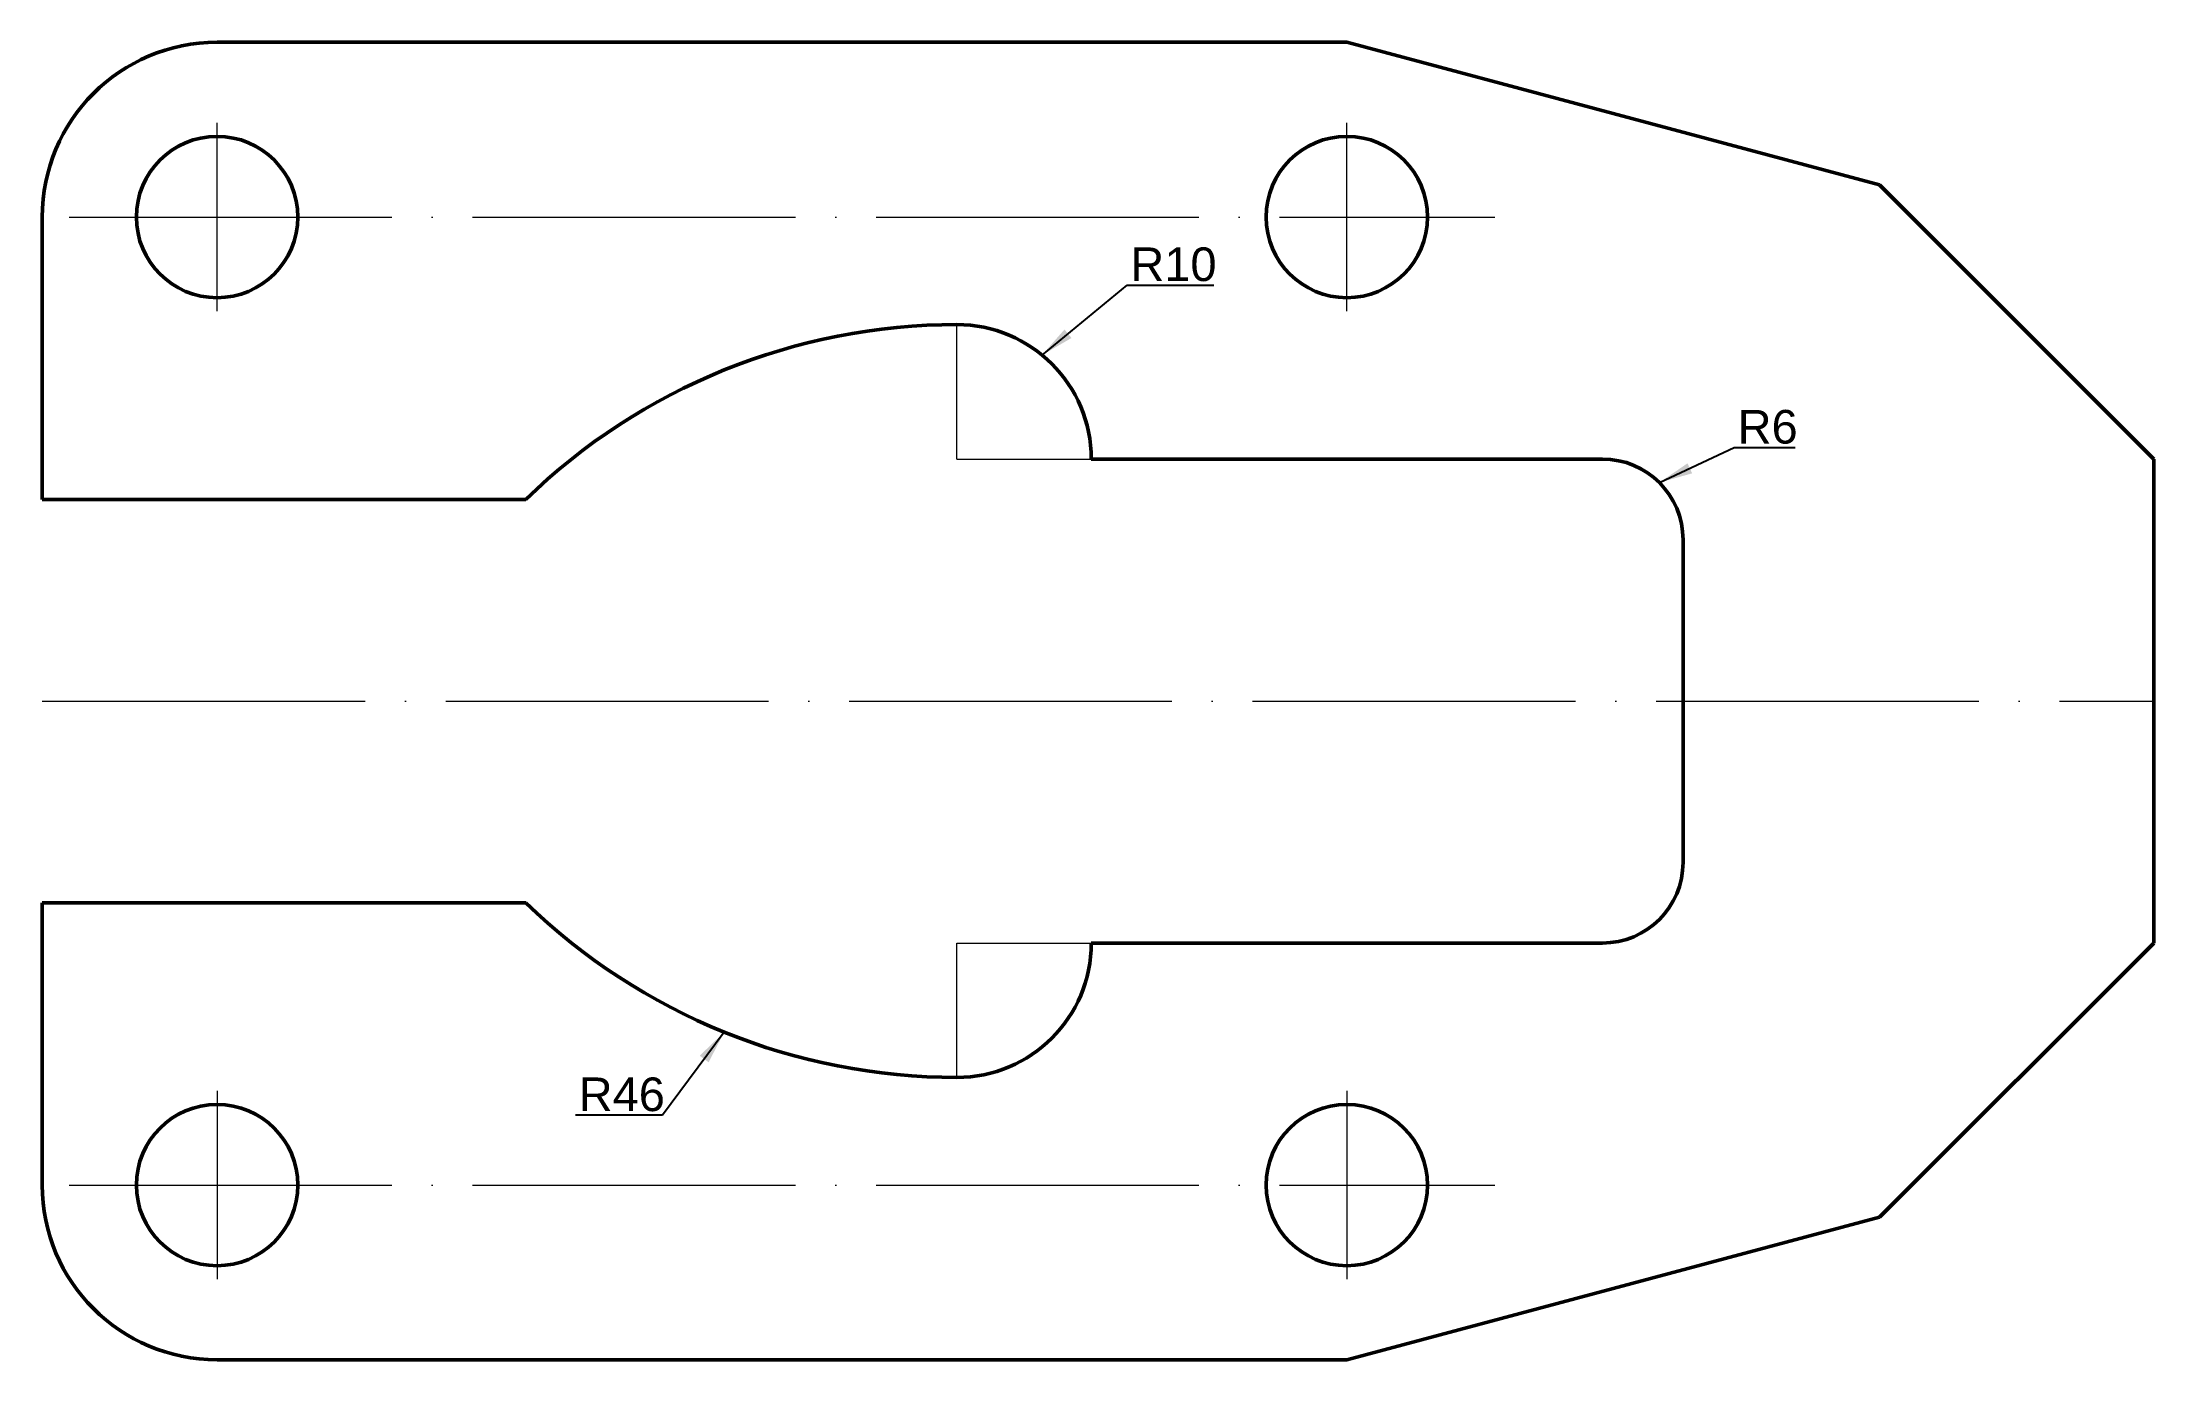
# Model space of a CAD drawing. Header units: millimetres. Extents: x 628 to 785, y -144 to -46.
import ezdxf

# ---------------------------------------------------------------- set-up
doc = ezdxf.new("R2010")
doc.units = ezdxf.units.MM
doc.linetypes.add('ACAD_ISO04W100', pattern=[30, 24, -2.95, 0.1, -2.95])
for name, color, linetype, lineweight, true_color in [('Contornos Visibles', 7, 'Continuous', 50, 0xffffff), ('Cotas', 1, 'Continuous', 20, 0xff0000), ('Ejes de revolución', 6, 'ACAD_ISO04W100', 20, 0xff00ff)]:
    doc.layers.add(name, color=color, linetype=linetype, lineweight=lineweight, true_color=true_color)
doc.styles.get("Standard").update_dxf_attribs({"font": ''})
doc.styles.add('textstyle0', font='')
doc.styles.add('textstyle1', font='')
doc.styles.add('textstyle2', font='')
doc.styles.get('Standard').set_extended_font_data('txt')
doc.styles.get('textstyle0').set_extended_font_data('Arial')
doc.styles.get('textstyle1').set_extended_font_data('Arial')
doc.styles.get('textstyle2').set_extended_font_data('Arial')
doc.dimstyles.get("Standard").update_dxf_attribs({"dimtxt": 2.5, "dimasz": 2.5, "dimexe": 1.25, "dimexo": 0.625, "dimtad": 1, "dimtxsty": 'Standard', "dimcen": 2.5, "dimadec": 0, "dimazin": 0, "dimtfac": 1, "dimtmove": 0, "dimatfit": 3, "dimfxl": 1, "dimarcsym": 0})

msp = doc.modelspace()

# ---------------------------------------------------------------- linework, layer by layer
at = {"layer": 'Contornos Visibles'}
for p, q in [((641.22, -46.16), (641.22, -46.16)), ((641.22, -46.16), (725.22, -46.16)), ((725.22, -46.16), (764.84, -56.77)), ((764.84, -56.77), (785.22, -77.16)), ((628.22, -59.16), (628.22, -80.16)), ((744.22, -77.16), (706.22, -77.16)), ((785.22, -77.16), (785.22, -95.16)), ((628.22, -80.16), (664.17, -80.16)), ((750.22, -83.16), (750.22, -95.16)), ((750.22, -107.16), (750.22, -95.16)), ((785.22, -113.16), (785.22, -95.16)), ((628.22, -131.16), (628.22, -110.16)), ((628.22, -110.16), (664.17, -110.16)), ((744.22, -113.16), (706.22, -113.16)), ((764.84, -133.54), (785.22, -113.16)), ((725.22, -144.16), (764.84, -133.54)), ((641.22, -144.16), (641.22, -144.16)), ((641.22, -144.16), (725.22, -144.16))]:
    msp.add_line(p, q, dxfattribs=at)
for centre in [(641.22, -59.16), (725.22, -59.16), (641.22, -131.16), (725.22, -131.16)]:
    msp.add_circle(centre, 6, dxfattribs=at)
for centre, radius, start, end in [((641.22, -59.16), 13, 90, 180), ((696.22, -113.16), 46, 90, 134.1605), ((696.22, -77.16), 10, 0, 90), ((744.22, -83.16), 6, 0, 90), ((744.22, -107.16), 6, 270, 0), ((696.22, -77.16), 46, 225.8395, 270), ((696.22, -113.16), 10, 270, 0), ((641.22, -131.16), 13, 180, 270)]:
    msp.add_arc(centre, radius, start, end, dxfattribs=at)
at = {"layer": 'Ejes de revolución'}
for p, q in [((641.22, -66.16), (641.22, -52.16)), ((725.22, -66.16), (725.22, -52.16)), ((630.22, -59.16), (736.22, -59.16)), ((696.22, -77.16), (696.22, -67.16)), ((696.22, -77.16), (706.22, -77.16)), ((628.22, -95.16), (785.22, -95.16)), ((696.22, -113.16), (706.22, -113.16)), ((696.22, -123.16), (696.22, -113.16)), ((641.22, -124.16), (641.22, -138.16)), ((725.22, -124.16), (725.22, -138.16)), ((630.22, -131.16), (736.22, -131.16))]:
    msp.add_line(p, q, dxfattribs=at)

# ---------------------------------------------------------------- texts
at = {"layer": 'Cotas', "char_height": 2.5, "attachment_point": 1}
for s, insert, style in [('R10', (709.13, -61.42), 'textstyle2'), ('R6', (754.28, -73.51), 'textstyle1'), ('R46', (668.11, -123.16), 'textstyle0')]:
    msp.add_mtext(s, dxfattribs=dict(at, insert=insert, style=style))

# ---------------------------------------------------------------- leaders
at = {"layer": 'Cotas'}
for points in [[(702.56, -69.43), (708.88, -64.22), (715.34, -64.22)], [(748.46, -78.91), (754.03, -76.31), (758.55, -76.31)], [(678.93, -119.78), (674.33, -125.96), (667.86, -125.96)]]:
    msp.add_leader(points, dimstyle='Standard', override={"dimscale": 1}, dxfattribs=at)

doc.saveas('drawing.dxf')
